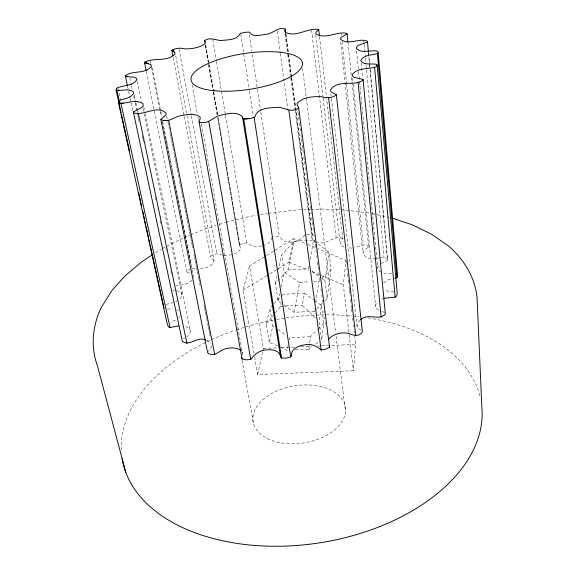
<?xml version="1.0" encoding="UTF-8"?>
<svg xmlns="http://www.w3.org/2000/svg" width="575" height="575" viewBox="0 0 575 575"><rect width="100%" height="100%" fill="white"/><g stroke="black" fill="none" stroke-linecap="round" stroke-linejoin="round"><path stroke-width="0.43" stroke-dasharray="2.88 2.16" d="M242.758 354.933L201.272 123.194M380.858 272.025C377.682 270.803 376.611 266.405 379.622 264.356M381.038 263.451L387.528 260.439L387.579 259.404L368.992 56.494M378.63 310.026C375.044 308.71 374.749 303.859 377.674 301.659M254.624 357.01L257.672 374.569L353.424 370.738L355.616 344.375L354.71 336.447M348.874 331.983L343.318 284.711L346.013 260.453L317.889 248.673M186.961 115.798L214.015 260.604C212.606 266.857 204.412 268.547 198.871 268.812M234.14 253.956C237.324 252.957 242.542 249.593 239.588 245.841L217.875 117.48M145.238 113.735L190.44 331.236L189.383 334.463L186.724 336.864M321.411 305.397L323.783 323.488L321.554 340.098L319.096 321.72L321.411 305.397L315.747 301.329M324.724 300.79L327.161 298.317L331.049 269.38L328.943 252.281L315.603 241.96M327.161 298.317L324.918 280.679L328.943 252.281M295.507 349.514L298.008 349.176L308.552 349.693L310.514 336.742L317.465 329.798M283.928 305.03L294.17 312.311L314.367 311.305L314.762 308.667M315.689 302.529L318.881 281.463L321.317 279.048M315.38 317.982L306.087 308.646L302.292 305.605L304.427 293.185L282.943 294.328L282.44 296.808M309.048 266.239L308.603 268.834L287.946 270.013L275.368 283.403L278.084 300.869L281.002 302.953M310.234 259.332L313.497 240.328L303.708 240.558L293.803 241.543L281.642 255.099L278.408 269.675M288.118 345.46L287.177 350.628L280.88 347.278M289.06 340.292L289.534 337.705L310.514 336.742M294.17 312.311L299.604 282.519L284.172 272.04L281.642 255.099M144.059 113.685L181.858 295.054L180.794 297.951L179.493 299.381M275.281 312.793L280.399 306.719L281.074 303.413M287.946 270.013L293.803 241.543M278.307 268.662L289.053 262.128L293.904 238.625L307.136 244.174M277.574 345.898L269.301 342.456L272.787 325.932L269.919 308.02L271.695 306.152M278.084 300.869L279.558 293.882M281.031 286.889L284.172 272.04M257.672 374.569L262.603 351.936M262.797 351.066L263.364 348.457L249.536 266.053L263.824 257.219M269.301 342.456L266.318 324.264L269.919 308.02M275.368 283.403L277.078 275.684M344.058 247.063L341.392 245.647L340.091 243.362L342.729 238.56L326.693 98.914M254.013 353.503L243.002 290.138L249.536 266.053M376.007 258.534C366.987 260.827 356.831 252.612 368.683 247.178L347.99 42.83M189.484 273.096L186.997 271.997L187.371 270.976L189.958 268.942M291.669 77.582L312.412 235.851L311.988 238.654L313.375 240.566L314.935 241.363M211.852 346.064L210.493 348.738L208.186 351.268M178.753 317.644L179.824 316.113M271.889 237.489L271.235 238.417C271.4 242.276 267.238 244.181 264.133 245.194M266.318 324.264L273.168 315.488M214.015 260.604L210.63 256.651C213.756 252.95 218.622 253.561 222.575 255.322M274.059 303.658L281.764 295.572M314.367 311.305L316.192 309.451M316.803 308.832L324.113 301.408M318.097 329.166L323.783 323.488M321.921 278.444L331.049 269.38M383.712 282.807L387.068 280.298L392.323 278.695M360.051 320.189L357.355 323.279L357.061 326.557L358.865 328.814L361.582 330.675M308.552 349.693L311.463 347.07M192.086 280.219C187.86 284.381 181.643 285.502 175.914 285.351M304.822 234.873C299.97 241.974 284.654 245.906 280.154 237.195L279.364 236.469L277.624 236.289L273.556 236.85M315.79 344.08L319.391 341.593M155.451 252.806L161.05 249.284M239.703 244.914L242.952 243.477L246.804 242.83C250.844 246.323 256.472 247.257 261.697 245.834M266.829 255.365L274.354 250.714M275.102 250.247L293.904 238.625M243.002 290.138L266.793 275.669M269.869 273.801L277.538 269.129M183.353 338.955L184.532 338.294M175.54 301.897L177.74 300.718M162.581 248.486L183.375 237.877M175.397 320.117L170.229 322.287M342.729 238.56C333.996 233.975 326.701 246.438 316.89 241.96M184.173 237.547L189.772 235.218M190.569 234.88L202.572 229.885L216.128 225.458M381.57 299.173L383.266 298.576M166.031 304.441L173.535 302.608M219.521 224.343L225.45 222.41M380.7 257.629C383.151 256.587 386.084 257.075 387.579 259.404M368.683 247.178L368.137 246.28C363.666 242.808 359.059 247.049 354.473 247.782M226.298 222.194L249.234 216.523L256.191 215.316M231.768 254.732L224.286 255.588M380.075 257.801L376.697 258.427M260.533 214.561L267.483 213.354M268.353 213.203L298.087 209.782L310.256 209.408M280.399 306.719L291.503 305.217L302.292 305.605M167.512 309.084L172.967 308.876M299.604 282.519L309.293 281.599M391.589 273.506L385.207 273.427L382.828 272.866M263.364 348.457L280.384 347.702M281.276 347.659L294.709 347.07M300.984 346.79L311.729 346.315M317.997 346.035L320.685 345.92M321.583 345.877L355.616 344.375M311.125 209.386L322.424 209.041L340.048 209.825M191.748 268.259L197.002 268.733M313.648 281.534L318.881 281.463M306.698 234.463L310.687 234.521L312.139 234.974L312.412 235.851M351.857 248.077L346.862 247.825M340.932 209.861L346.215 210.098L370.307 213.239M394.012 292.028L388.527 291.295L384.776 289.764M172.565 290.375L174.426 290.476M372.047 213.62L389.476 217.479M176.194 290.727C178.624 291.065 181.707 292.186 181.858 295.054M382.023 311.442L385.379 312.786M206.389 340.17L209.695 341.679L211.011 342.952M289.053 262.128L308.789 270.343M312.074 271.709L343.318 284.711M307.97 244.519L317.062 248.328M185.739 326.463L189.103 328.426L190.44 331.236M176.985 309.688L178.588 310.601M272.787 325.932L274.246 326.952M277.883 329.511L285.89 335.146M304.427 293.185L315.043 300.818M312.153 271.407L319.24 276.561M322.079 278.616L324.918 280.679M313.497 240.328L314.906 241.414M118.026 88.277L120.707 100.546M127.521 86.178L128.477 90.735M128.642 91.447L129.979 97.75M130.144 98.476L130.913 102.134M131.086 102.868L132.976 111.78M129.857 77.74L131.344 84.755M131.531 85.632L132.458 90.023M133.759 96.162L135.06 102.307M135.247 103.184L137.662 114.59M137.849 115.467L138.41 118.098M138.589 118.982L139.15 121.612M142.126 135.65L142.679 138.28M142.866 139.157L143.427 141.795M147.883 162.854L148.443 165.485M155.128 197.074L155.688 199.705M160.145 220.764L160.705 223.395M165.909 247.962L166.463 250.599M170.926 271.659L171.479 274.289M134.212 95.163L135.7 102.192M135.887 103.069L137.375 110.098M137.562 110.982L137.928 112.736M137.303 81.269L141.5 101.416M142.959 108.431L143.872 112.808M143.786 106.713L145.058 112.858M146.338 71.616L186.997 271.997M151.865 67.131L161.69 116.315M162.739 121.584L193.646 277.473M150.276 60.77L150.801 63.408M151.678 67.807L160.296 110.889M160.468 111.766L161.525 117.041M162.402 121.433L165.212 135.506M165.392 136.383L165.916 139.021M166.089 139.897L166.621 142.535M166.793 143.412L167.325 146.05M167.498 146.934L168.022 149.572M168.202 150.449L168.727 153.087M168.906 153.963L173.118 175.066M173.298 175.943L173.822 178.581M174.002 179.458L174.527 182.095M174.707 182.979L175.231 185.617M175.404 186.494L175.936 189.132M176.108 190.009L176.633 192.647M176.812 193.531L177.337 196.161M177.517 197.045L178.042 199.683M178.221 200.56L178.746 203.198M178.918 204.075L181.032 214.626M181.204 215.503L181.736 218.141M181.908 219.025L182.433 221.662M182.613 222.539L183.138 225.177M183.317 226.054L183.842 228.692M184.014 229.576L184.546 232.214M184.719 233.091L185.251 235.728M185.423 236.605L185.948 239.243M186.127 240.12L186.652 242.758M186.832 243.642L187.357 246.28M187.529 247.157L188.061 249.794M188.233 250.671L188.938 254.186M189.11 255.07L189.642 257.708M189.815 258.585L190.347 261.223M190.519 262.099L191.044 264.737M166.692 115.848L167.735 121.124M167.907 122.001L169.984 132.552M170.164 133.429L170.682 136.067M170.854 136.943L171.372 139.581M171.544 140.465L172.069 143.103M172.241 143.98L172.759 146.618M172.931 147.495L174.318 154.531M174.491 155.408L175.016 158.046M175.188 158.923L175.706 161.561M175.878 162.445L176.403 165.083M176.575 165.959L177.093 168.597M177.265 169.474L179.35 180.025M179.522 180.902L180.04 183.54M180.212 184.424L180.737 187.062M180.909 187.939L181.427 190.577M181.599 191.453L182.117 194.091M182.297 194.968L183.677 202.005M183.856 202.882L184.374 205.519M184.546 206.396L185.064 209.034M185.236 209.918L185.761 212.556M185.933 213.433L186.451 216.071M186.623 216.947L187.148 219.585M187.321 220.469L188.708 227.499M188.88 228.376L189.398 231.013M189.57 231.897L190.095 234.535M190.268 235.412L190.785 238.05M190.958 238.927L191.482 241.565M191.655 242.442L192.172 245.079M192.345 245.963L192.69 247.717M193.904 253.877L194.429 256.515M194.602 257.392L195.119 260.029M195.292 260.906L195.809 263.544M195.989 264.421L196.506 267.059M196.679 267.943L197.196 270.581M197.369 271.457L198.066 274.972M198.238 275.849L198.756 278.487M198.928 279.371L199.453 282.009M199.626 282.886L200.143 285.523M203.96 304.865L204.477 307.503M204.65 308.38L205.174 311.018M205.347 311.894L205.864 314.532M206.037 315.416L206.562 318.054M206.734 318.931L207.424 322.446M207.597 323.33L208.121 325.967M208.294 326.844L208.811 329.482M208.984 330.359L209.501 332.997M209.681 333.874L210.198 336.512M173.147 57.593L184.093 115.726M184.259 116.603L210.63 256.651M175.742 55.761L186.796 114.921M179.026 48.932L191.245 115.115M191.403 115.992L216.818 253.654M242.564 352.281L242.801 353.596M192.072 84.841L197.354 113.972M197.994 117.501L198.318 119.269M242.032 360.259L253.561 423.818M205.735 44.929L208.912 63.509M209.063 64.393L213.605 90.936M213.756 91.82L217.997 116.588M218.148 117.472L240.408 247.53M205.447 44.915L208.632 63.494M208.783 64.386L213.332 90.929M213.483 91.813L217.724 116.596M205.253 45.554L207.978 61.439M208.581 64.968L212.664 88.787M213.268 92.316L217.501 117.02M217.652 117.904L239.588 245.841M212.793 39.474L216.344 60.691M216.487 61.575L225.364 114.626M225.508 115.51L246.804 242.83M240.745 34.162L249.313 90.103M249.449 90.987L253.259 115.848M249.298 34.752L251.685 50.751M252.217 54.302L260.691 111.176M260.82 112.06L279.364 236.469M277.294 31.143L280.183 52.498M280.298 53.382L287.996 110.321M293.042 147.689L293.286 149.464M285.955 34.011L291.547 76.691M285.696 33.415L288.377 53.834M288.492 54.726L291.403 76.921M291.518 77.812L312.139 234.974M285.099 34.212L290.706 76.885M290.828 77.769L295.033 109.767M295.155 110.659L311.988 238.654M298.015 112.362L298.482 115.927M298.598 116.818L298.942 119.492M299.41 123.05L300.452 131.071M300.919 134.629L301.379 138.194M301.494 139.085L301.846 141.759M302.306 145.324L302.773 148.882M302.888 149.773L303.356 153.338M303.816 156.903L304.283 160.468M304.398 161.352L304.743 164.026M305.21 167.591L305.44 169.373M305.907 172.938L306.137 174.721M306.712 179.17L307.179 182.735M307.294 183.626L307.647 186.3M308.107 189.858L308.337 191.64M308.804 195.205L309.034 196.988M310.198 205.893L310.543 208.567M311.003 212.132L311.24 213.914M311.7 217.472L312.168 221.037M312.283 221.928L312.627 224.602M313.095 228.167L313.325 229.943M313.907 234.399L314.137 236.181M314.604 239.746L315.064 243.311M315.179 244.195L315.531 246.869M315.991 250.434L316.228 252.217M316.688 255.782L316.918 257.557M317.501 262.013L317.968 265.578M318.083 266.469L318.428 269.143M318.895 272.701L319.125 274.483M319.585 278.048L319.822 279.831M320.979 288.736L321.324 291.41M321.792 294.975L322.022 296.757M322.489 300.315L322.719 302.098M323.876 311.01L324.113 312.786M324.688 317.242L324.925 319.024M325.385 322.589L325.615 324.372M326.78 333.277L327.01 335.06M302.572 68.238L306.13 96.708M306.245 97.599L335.627 332.494M336.066 336.052L345.532 411.678A46.719 28.908 -8.7 0 1 273.793 441.111A46.719 28.908 -8.7 0 1 278.314 390.339A46.719 28.908 -8.7 0 1 345.532 411.678M349.183 334.65L353.424 370.738M311.585 29.965L336.123 237.303M315.776 34.831L323.049 97.211M323.15 98.102L340.091 243.362M346.013 260.453L346.416 263.997M346.926 268.424L347.127 270.2M347.53 273.736L347.839 276.395M348.242 279.939L348.543 282.591M349.054 287.018L349.356 289.678M349.456 290.562L350.067 295.873M350.47 299.417L350.772 302.069M351.181 305.613L351.483 308.272M351.584 309.149L352.188 314.432M352.59 317.953L352.892 320.598M353.395 324.997L353.596 326.758M354.107 331.164L354.308 332.925M319.542 36.649L326.593 98.023M330.855 93.567L357.061 326.557M341.356 33.479L341.543 35.262M342.19 41.501L346.553 83.411M346.646 84.302L363.342 244.799M340.767 41.982L362.882 253.079M352.604 78.056L353.143 83.404M353.237 84.295L375.597 306.267M356.579 50.959L358.491 70.567M358.577 71.458L377.775 268.424M361.122 62.941L362.573 78.085M363.803 40.775L364.054 43.456M364.133 44.347L365.305 56.86M365.384 57.759L365.973 64.012M366.052 64.903L384.007 257.068M368.582 52.03L368.913 55.602M368.482 52.735L368.812 56.3M368.891 57.191L369.545 64.321M369.632 65.212L387.528 260.439M121.289 450.06A181.729 113.706 -8.7 0 1 206.116 342.247M206.899 341.866A181.729 113.706 -8.7 0 1 235.34 330.194M236.188 329.906A181.729 113.706 -8.7 0 1 275.806 319.621M276.661 319.463A181.729 113.706 -8.7 0 1 285.286 318.04M286.149 317.91A181.729 113.706 -8.7 0 1 325.529 314.856M326.428 314.848A181.729 113.706 -8.7 0 1 352.116 315.955M352.993 316.042A181.729 113.706 -8.7 0 1 359.08 316.703M367.885 317.925A181.729 113.706 -8.7 0 1 480.204 397.339"/><path stroke-width="0.86" d="M171.817 50.542L174.843 52.505L174.98 54.014C166.93 62.301 154.229 57.27 145.044 62.086L144.555 62.833L150.93 64.58L151.433 66.29C145.152 74.649 132.545 69.927 125.285 75.828L125.451 76.518L134.485 77.208L135.923 77.805L136.936 79.515C132.861 86.595 122.885 84.863 116.567 88.263L116.078 89.973L116.948 90.541C122.274 90.685 128.311 88.442 133.12 91.59L133.587 93.581C130.41 98.462 123.79 98.569 118.91 100.762L118.292 101.66L119.42 103.177C127.053 103.974 136.225 98.447 143.118 103.91L143.053 106.123L141.96 107.36L133.35 111.945L133.529 112.786C143.613 116.495 156.81 104.319 166.175 113.21L166.153 114.396L165.428 115.41L160.863 119.42C167.073 123.1 173.212 117.882 179.084 116.057C185.797 114.691 194.199 112.664 200.165 117.027L200.186 118.953L198.993 120.987L199.115 121.929C207.137 125.041 212.283 118.055 218.989 115.582C226.205 114.159 237.094 110.515 242.557 117.142L280.614 356.967L281.585 358.088L286.213 358.146L290.727 356.867L291.482 355.515C291.029 348.213 299.704 345.374 305.584 344.677C311.564 343.404 316.882 346.337 321.152 349.974L325.824 349.176L329.583 347.228L298.59 106.957L297.217 105.275L297.052 103.363C302.766 97.247 312.34 96.449 320.289 96.622C325.666 97.714 331.998 98.972 336.353 94.659L331.416 91.978L330.596 91.173L330.452 90.002C337.877 78.926 353.683 86.653 362.983 80.342L363.077 79.458L354.02 77.352L352.813 76.432L352.533 74.254C358.239 67.153 368.611 69.64 376.151 66.793L377.135 64.961L376.431 64.249C371.393 63.401 364.996 65.334 361.043 61.288L360.87 60.267C364.04 54.603 371.932 55.365 377.387 53.525L378.206 52.72L377.545 51.161C370.875 49.493 361.603 54.273 356.32 48.286L357.161 46.302L358.548 45.296L367.504 42.032L367.598 41.299C359.375 37.425 348.464 45.892 340.558 39.308L340.889 37.468L347.084 33.911L346.524 33.314C336.526 31.093 325.709 39.812 315.919 33.875L315.905 32.337L318.723 29.533C307.553 27.298 296.441 38.087 285.049 32.164L284.704 30.906L285.373 29.569L285.114 28.973C277.883 26.709 273.362 33.35 266.735 34.248C261.618 34.579 253.086 37.734 249.737 32.545L248.903 32.085L244.742 32.373L240.609 33.278L239.833 33.968C236.634 40.365 226.866 39.747 220.649 40.559C215.208 39.977 210.026 37.001 204.693 40.487L204.499 41.148L205.282 42.277L205.067 43.614C199.525 47.941 191.913 48.868 185.078 48.861C180.6 47.89 175.72 47.703 171.817 50.542L172.816 55.833M395.097 278.207L396.944 277.538L397.641 276.46L378.206 52.72M328.763 339.128C333.392 333.716 341.413 332.019 348.206 333.306C352.633 334.988 357.607 337.137 361.589 333.09L362.387 331.818L336.353 94.659M242.557 117.142L242.7 118.091L243.728 118.845L246.114 118.96L251.785 118.163L254.121 117.386L255.063 116.351C257.772 107.511 270.638 107.884 278.257 107.23C285.408 107.978 291.475 113.203 298.569 107.92M199.115 121.929L242.068 358.944L246.057 359.857L250.743 359.397C254.646 353.754 260.791 349.65 268.007 349.816C272.96 349.471 280.176 350.923 280.614 356.967M384.114 298.281L395.111 297.124L396.448 296.111L397.246 293.624L377.135 64.961M151.836 255.178L141.709 261.826L124.739 276.194L111.981 290.404L101.344 307.359C92.618 325.292 90.412 346.416 97.297 365.341L125.76 472.276M360.733 319.75C367.849 312.448 379.45 321.403 385.336 314.022L363.077 79.458M160.863 119.42L207.604 352.59L208.596 353.611C214.389 357.154 218.665 351.375 223.61 349.341C229.346 347.501 236.433 346.969 241.471 350.829M133.35 111.945L182.361 341.342C189.405 346.897 197.498 335.987 205.649 339.926M178.645 325.932L170.042 327.52L168.583 326.895L167.39 324.688L118.292 101.66M248.946 118.601L243.728 118.845L281.585 358.088M163.954 120.427L168.705 120.455L214.741 354.617M119.42 103.177L123.395 103.263M119.039 90.534L116.078 89.973L121.088 112.75M392.092 218.062L412.081 224.76L431.652 234.233L448.615 246.129C463.86 259.181 475.015 277.315 477.063 297.534L481.828 407.136A181.729 113.706 -8.7 0 1 316.243 543.346A181.729 113.706 -8.7 0 1 122.173 458.785M145.583 63.264L145.044 62.086L148.638 63.746M125.285 75.828L127.053 76.755M145.044 62.086L147.2 63.451M174.196 51.973L172.888 49.817L173.334 51.498M396.987 274.203L397.641 276.46M120.987 103.543L170.042 327.52M116.948 90.541L119.262 101.063M118.91 100.762L119.485 103.392M121.476 114.504L129.569 151.304M138.625 192.488L139.402 195.989M139.782 197.743L140.552 201.25M140.94 202.997L141.709 206.504M142.672 210.881L143.448 214.389M143.829 216.143L144.605 219.65M144.986 221.397L145.763 224.904M146.143 226.658L148.652 238.043M149.033 239.797L149.809 243.304M150.19 245.058L164.069 308.143M125.451 76.518L127.327 85.301M138.482 114.015L186.954 343.419M144.555 62.833L146.158 70.739M208.847 121.728L250.743 359.397M204.693 40.487L204.995 42.255M254.121 117.386L290.727 356.867M241.881 357.643L242.068 358.944M288.894 110.45L321.152 349.974M285.114 28.973L285.696 33.415M318.723 29.533L319.441 35.758M328.641 97.901L355.709 335.707M347.084 33.911L347.897 41.939M358.153 82.965L381.168 317.285M367.504 42.032L368.402 51.843M374.62 67.598L395.111 297.124M377.387 53.525L396.944 277.538M329.547 345.898L329.583 347.228M214.482 90.778A56.321 18.084 -8.7 0 0 302.242 65.564A56.321 18.084 -8.7 0 0 223.495 58.032A56.321 18.084 -8.7 0 0 214.482 90.778"/></g></svg>
